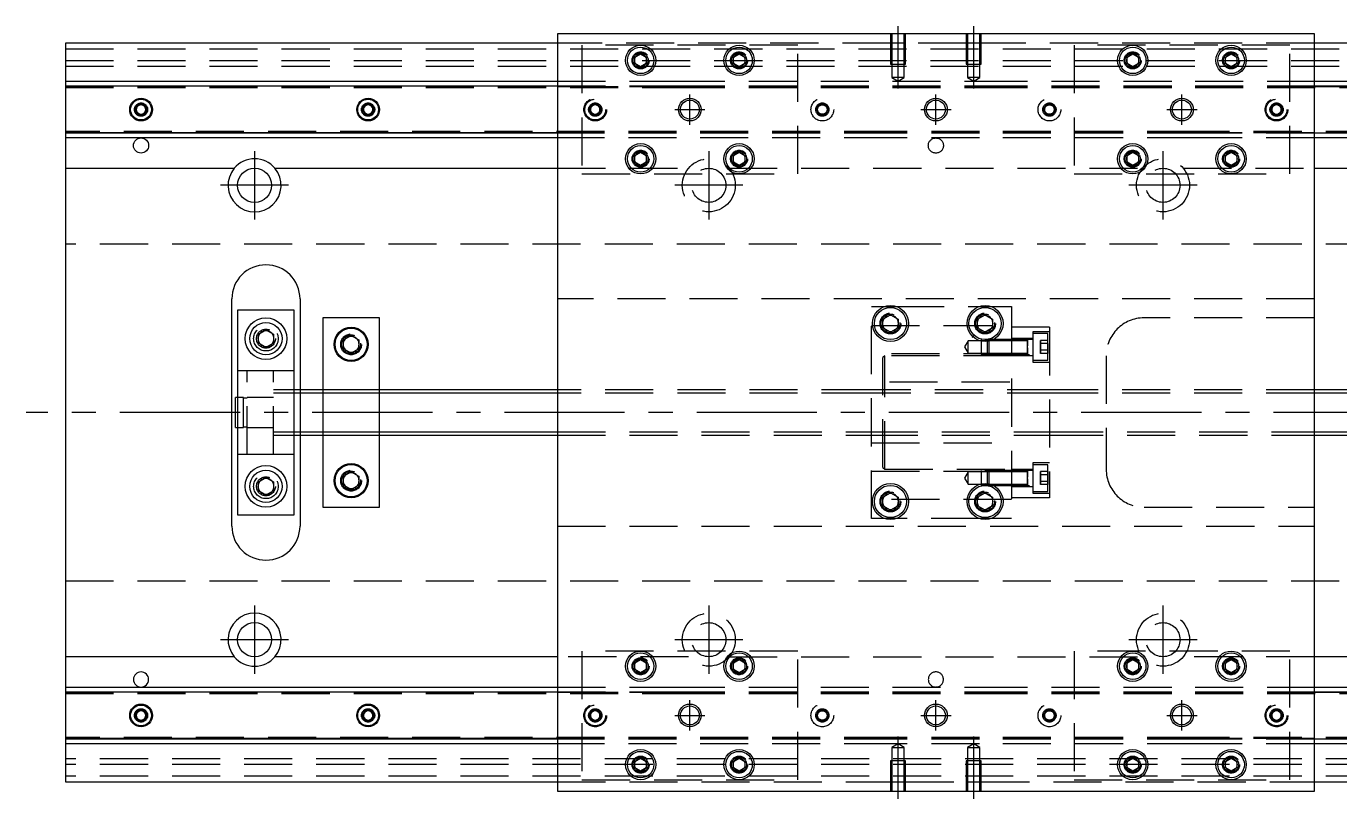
# Model space of a CAD drawing. Extents: x -10 to 660, y -257 to 102.
# Drawn here: x -10.3 to 336.7, y -102 to 102 of the extents above; entities that cross this region are included whole.
import ezdxf

# ---------------------------------------------------------------- set-up
doc = ezdxf.new("R2010")
doc.units = 0
doc.linetypes.add('CENTER', pattern=[50.8, 31.75, -6.35, 6.35, -6.35])
doc.linetypes.add('DASHED', pattern=[19.05, 12.7, -6.35])
doc.layers.get('0').update_dxf_attribs({"linetype": 'CONTINUOUS'})
doc.layers.add('CENTER', color=1, linetype='CENTER')

msp = doc.modelspace()

# ---------------------------------------------------------------- linework, layer by layer
at = {"color": 7, "linetype": 'CONTINUOUS'}
for p, q in [((130, 97.5), (0, 97.5)), ((0, 97.5), (0, 87.5)), ((330, 100), (130, 100)), ((130, 100), (130, -100)), ((330, -100), (330, 100)), ((460, 97.5), (330, 97.5)), ((150.5, 93.866026), (152, 94.73205)), ((150.5, 92.133974), (150.5, 93.866026)), ((152, 94.73205), (153.5, 93.866026)), ((153.5, 93.866026), (153.5, 92.133974)), ((176.5, 93.866026), (178, 94.73205)), ((176.5, 92.133974), (176.5, 93.866026)), ((178, 94.73205), (179.5, 93.866026)), ((179.5, 93.866026), (179.5, 92.133974)), ((280.5, 93.866026), (282, 94.73205)), ((280.5, 92.133974), (280.5, 93.866026)), ((282, 94.73205), (283.5, 93.866026)), ((283.5, 93.866026), (283.5, 92.133974)), ((306.5, 93.866026), (308, 94.73205)), ((306.5, 92.133974), (306.5, 93.866026)), ((308, 94.73205), (309.5, 93.866026)), ((309.5, 93.866026), (309.5, 92.133974)), ((152, 91.26795), (150.5, 92.133974)), ((153.5, 92.133974), (152, 91.26795)), ((178, 91.26795), (176.5, 92.133974)), ((179.5, 92.133974), (178, 91.26795)), ((282, 91.26795), (280.5, 92.133974)), ((283.5, 92.133974), (282, 91.26795)), ((308, 91.26795), (306.5, 92.133974)), ((309.5, 92.133974), (308, 91.26795)), ((0, 87.5), (130, 87.5)), ((0, 87.5), (0, 86.247728)), ((330, 87.5), (460, 87.5)), ((0, 86.247728), (130, 86.247728)), ((0, 86.247728), (0, 73.752272)), ((330, 86.247728), (460, 86.247728)), ((18.75, 80.721688), (20, 81.443376)), ((18.75, 79.278312), (18.75, 80.721688)), ((20, 81.443376), (21.25, 80.721688)), ((21.25, 80.721688), (21.25, 79.278312)), ((78.75, 80.721688), (80, 81.443376)), ((78.75, 79.278312), (78.75, 80.721688)), ((80, 81.443376), (81.25, 80.721688)), ((81.25, 80.721688), (81.25, 79.278312)), ((20, 78.556624), (18.75, 79.278312)), ((21.25, 79.278312), (20, 78.556624)), ((80, 78.556624), (78.75, 79.278312)), ((81.25, 79.278312), (80, 78.556624)), ((0, 73.752272), (0, 72.5)), ((130, 73.752272), (0, 73.752272)), ((460, 73.752272), (330, 73.752272)), ((130, 72.5), (0, 72.5)), ((0, 72.5), (0, 64.5)), ((460, 72.5), (330, 72.5)), ((150.5, 67.866026), (152, 68.73205)), ((150.5, 66.133974), (150.5, 67.866026)), ((152, 65.26795), (150.5, 66.133974)), ((152, 68.73205), (153.5, 67.866026)), ((153.5, 66.133974), (152, 65.26795)), ((153.5, 67.866026), (153.5, 66.133974)), ((176.5, 67.866026), (178, 68.73205)), ((176.5, 66.133974), (176.5, 67.866026)), ((178, 65.26795), (176.5, 66.133974)), ((178, 68.73205), (179.5, 67.866026)), ((179.5, 66.133974), (178, 65.26795)), ((179.5, 67.866026), (179.5, 66.133974)), ((280.5, 67.866026), (282, 68.73205)), ((280.5, 66.133974), (280.5, 67.866026)), ((282, 65.26795), (280.5, 66.133974)), ((282, 68.73205), (283.5, 67.866026)), ((283.5, 66.133974), (282, 65.26795)), ((283.5, 67.866026), (283.5, 66.133974)), ((306.5, 67.866026), (308, 68.73205)), ((306.5, 66.133974), (306.5, 67.866026)), ((308, 65.26795), (306.5, 66.133974)), ((308, 68.73205), (309.5, 67.866026)), ((309.5, 66.133974), (308, 65.26795)), ((309.5, 67.866026), (309.5, 66.133974)), ((0, 64.5), (44.638098, 64.5)), ((0, 64.5), (0, -64.5)), ((55.361902, 64.5), (130, 64.5)), ((330, 64.5), (404.638098, 64.5)), ((44, -30), (44, 30)), ((62, 30), (62, 6)), ((60.5, 27), (45.5, 27)), ((45.5, 27), (45.5, -27)), ((60.5, -27), (60.5, 27)), ((68, 25), (68, 6)), ((83, 25), (68, 25)), ((83, 6), (83, 25)), ((216, 24.6547), (218, 25.809402)), ((216, 22.3453), (216, 24.6547)), ((218, 25.809402), (220, 24.6547)), ((220, 24.6547), (220, 22.3453)), ((241, 24.6547), (243, 25.809402)), ((241, 22.3453), (241, 24.6547)), ((243, 25.809402), (245, 24.6547)), ((245, 24.6547), (245, 22.3453)), ((51, 20.6547), (53, 21.809402)), ((53, 21.809402), (55, 20.6547)), ((218, 21.190598), (216, 22.3453)), ((220, 22.3453), (218, 21.190598)), ((243, 21.190598), (241, 22.3453)), ((245, 22.3453), (243, 21.190598)), ((51, 18.3453), (51, 20.6547)), ((53, 17.190598), (51, 18.3453)), ((55, 18.3453), (53, 17.190598)), ((55, 20.6547), (55, 18.3453)), ((73.5, 19.1547), (75.5, 20.309402)), ((73.5, 16.8453), (73.5, 19.1547)), ((75.5, 20.309402), (77.5, 19.1547)), ((77.5, 19.1547), (77.5, 16.8453)), ((75.5, 15.690598), (73.5, 16.8453)), ((77.5, 16.8453), (75.5, 15.690598)), ((45, -4), (45, 4)), ((45.5, 4), (45, 4)), ((130, 6), (60.5, 6)), ((405, 6), (330, 6)), ((45, -4), (45.5, -4)), ((60.5, -6), (130, -6)), ((62, -6), (62, -30)), ((68, -6), (68, -25)), ((83, -25), (83, -6)), ((330, -6), (405, -6)), ((51, -18.3453), (53, -17.190598)), ((53, -17.190598), (55, -18.3453)), ((73.5, -16.8453), (75.5, -15.690598)), ((73.5, -19.1547), (73.5, -16.8453)), ((75.5, -15.690598), (77.5, -16.8453)), ((77.5, -16.8453), (77.5, -19.1547)), ((51, -20.6547), (51, -18.3453)), ((53, -21.809402), (51, -20.6547)), ((55, -20.6547), (53, -21.809402)), ((55, -18.3453), (55, -20.6547)), ((75.5, -20.309402), (73.5, -19.1547)), ((77.5, -19.1547), (75.5, -20.309402)), ((216, -22.3453), (218, -21.190598)), ((216, -24.6547), (216, -22.3453)), ((218, -21.190598), (220, -22.3453)), ((220, -22.3453), (220, -24.6547)), ((241, -22.3453), (243, -21.190598)), ((241, -24.6547), (241, -22.3453)), ((243, -21.190598), (245, -22.3453)), ((245, -22.3453), (245, -24.6547)), ((45.5, -27), (60.5, -27)), ((68, -25), (83, -25)), ((218, -25.809402), (216, -24.6547)), ((220, -24.6547), (218, -25.809402)), ((243, -25.809402), (241, -24.6547)), ((245, -24.6547), (243, -25.809402)), ((0, -64.5), (0, -72.5)), ((44.638098, -64.5), (0, -64.5)), ((130, -64.5), (55.361902, -64.5)), ((150.5, -66.133974), (152, -65.26795)), ((152, -65.26795), (153.5, -66.133974)), ((176.5, -66.133974), (178, -65.26795)), ((178, -65.26795), (179.5, -66.133974)), ((280.5, -66.133974), (282, -65.26795)), ((282, -65.26795), (283.5, -66.133974)), ((306.5, -66.133974), (308, -65.26795)), ((308, -65.26795), (309.5, -66.133974)), ((404.638098, -64.5), (330, -64.5)), ((150.5, -67.866026), (150.5, -66.133974)), ((152, -68.73205), (150.5, -67.866026)), ((153.5, -67.866026), (152, -68.73205)), ((153.5, -66.133974), (153.5, -67.866026)), ((176.5, -67.866026), (176.5, -66.133974)), ((178, -68.73205), (176.5, -67.866026)), ((179.5, -67.866026), (178, -68.73205)), ((179.5, -66.133974), (179.5, -67.866026)), ((280.5, -67.866026), (280.5, -66.133974)), ((282, -68.73205), (280.5, -67.866026)), ((283.5, -67.866026), (282, -68.73205)), ((283.5, -66.133974), (283.5, -67.866026)), ((306.5, -67.866026), (306.5, -66.133974)), ((308, -68.73205), (306.5, -67.866026)), ((309.5, -67.866026), (308, -68.73205)), ((309.5, -66.133974), (309.5, -67.866026)), ((0, -72.5), (130, -72.5)), ((0, -72.5), (0, -73.752272)), ((330, -72.5), (460, -72.5)), ((0, -73.752272), (130, -73.752272)), ((0, -73.752272), (0, -86.247728)), ((330, -73.752272), (460, -73.752272)), ((18.75, -79.278312), (20, -78.556624)), ((18.75, -80.721688), (18.75, -79.278312)), ((20, -78.556624), (21.25, -79.278312)), ((21.25, -79.278312), (21.25, -80.721688)), ((78.75, -79.278312), (80, -78.556624)), ((78.75, -80.721688), (78.75, -79.278312)), ((80, -78.556624), (81.25, -79.278312)), ((81.25, -79.278312), (81.25, -80.721688)), ((20, -81.443376), (18.75, -80.721688)), ((21.25, -80.721688), (20, -81.443376)), ((80, -81.443376), (78.75, -80.721688)), ((81.25, -80.721688), (80, -81.443376)), ((130, -86.247728), (0, -86.247728)), ((0, -86.247728), (0, -87.5)), ((460, -86.247728), (330, -86.247728)), ((130, -87.5), (0, -87.5)), ((0, -87.5), (0, -97.5)), ((460, -87.5), (330, -87.5)), ((150.5, -92.133974), (152, -91.26795)), ((150.5, -93.866026), (150.5, -92.133974)), ((152, -91.26795), (153.5, -92.133974)), ((153.5, -92.133974), (153.5, -93.866026)), ((176.5, -92.133974), (178, -91.26795)), ((176.5, -93.866026), (176.5, -92.133974)), ((178, -91.26795), (179.5, -92.133974)), ((179.5, -92.133974), (179.5, -93.866026)), ((280.5, -92.133974), (282, -91.26795)), ((280.5, -93.866026), (280.5, -92.133974)), ((282, -91.26795), (283.5, -92.133974)), ((283.5, -92.133974), (283.5, -93.866026)), ((306.5, -92.133974), (308, -91.26795)), ((306.5, -93.866026), (306.5, -92.133974)), ((308, -91.26795), (309.5, -92.133974)), ((309.5, -92.133974), (309.5, -93.866026)), ((152, -94.73205), (150.5, -93.866026)), ((153.5, -93.866026), (152, -94.73205)), ((178, -94.73205), (176.5, -93.866026)), ((179.5, -93.866026), (178, -94.73205)), ((282, -94.73205), (280.5, -93.866026)), ((283.5, -93.866026), (282, -94.73205)), ((308, -94.73205), (306.5, -93.866026)), ((309.5, -93.866026), (308, -94.73205)), ((0, -97.5), (130, -97.5)), ((130, -100), (330, -100)), ((330, -97.5), (460, -97.5))]:
    msp.add_line(p, q, dxfattribs=at)
at = {"color": 3, "linetype": 'DASHED'}
for p, q in [((218.000006, 97.5), (130, 97.5)), ((218.000006, 100), (218.000006, 92)), ((221.999994, 97.5), (218.000006, 97.5)), ((218.35, 100), (218.35, 92)), ((221.65, 92), (221.65, 100)), ((221.999994, 92), (221.999994, 100)), ((238.000006, 97.5), (221.999994, 97.5)), ((238.000006, 100), (238.000006, 92)), ((241.999994, 97.5), (238.000006, 97.5)), ((238.35, 100), (238.35, 92)), ((241.65, 92), (241.65, 100)), ((241.999994, 92), (241.999994, 100)), ((330, 97.5), (241.999994, 97.5)), ((0, 96), (460, 96)), ((193.5, 97), (136.5, 97)), ((136.5, 97), (136.5, 63)), ((193.5, 63), (193.5, 97)), ((323.5, 97), (266.5, 97)), ((266.5, 97), (266.5, 63)), ((323.5, 63), (323.5, 97)), ((0, 93), (460, 93)), ((0, 91.5), (460, 91.5)), ((150, 93), (150.030168, 93.346066)), ((179.973226, 93.326156), (180, 93)), ((218.000006, 92), (221.999994, 92)), ((218.35, 92), (218.35, 88.5)), ((221.65, 88.5), (221.65, 92)), ((238.000006, 92), (241.999994, 92)), ((238.35, 92), (238.35, 88.5)), ((241.65, 88.5), (241.65, 92)), ((283.973226, 93.326156), (284, 93)), ((306, 93), (306.030168, 93.346066)), ((130, 87.5), (161.5, 87.5)), ((161.5, 87.5), (218.5, 87.5)), ((221.65, 88.5), (218.35, 88.5)), ((218.35, 88.5), (220, 87.547372)), ((218.5, 87.5), (241.5, 87.5)), ((220, 87.547372), (221.65, 88.5)), ((241.65, 88.5), (238.35, 88.5)), ((238.35, 88.5), (240, 87.547372)), ((240, 87.547372), (241.65, 88.5)), ((241.5, 87.5), (298.5, 87.5)), ((298.5, 87.5), (330, 87.5)), ((0, 86.1147), (130, 86.1147)), ((0, 86.1), (161.5, 86.1)), ((0, 85.8), (161.5, 85.8)), ((130, 86.247728), (161.5, 86.247728)), ((130, 86.1147), (161.5, 86.1147)), ((161.5, 86.247728), (218.5, 86.247728)), ((161.5, 86.1147), (218.5, 86.1147)), ((161.5, 86.1), (218.5, 86.1)), ((161.5, 85.8), (218.5, 85.8)), ((218.5, 86.247728), (241.5, 86.247728)), ((218.5, 86.1147), (241.5, 86.1147)), ((218.5, 86.1), (241.5, 86.1)), ((218.5, 85.8), (241.5, 85.8)), ((241.5, 86.247728), (298.5, 86.247728)), ((241.5, 86.1147), (298.5, 86.1147)), ((241.5, 86.1), (298.5, 86.1)), ((241.5, 86.1), (298.5, 86.1)), ((241.5, 85.8), (298.5, 85.8)), ((241.5, 85.8), (298.5, 85.8)), ((298.5, 86.247728), (330, 86.247728)), ((298.5, 86.1147), (330, 86.1147)), ((298.5, 86.1), (460, 86.1)), ((298.5, 85.8), (460, 85.8)), ((330, 86.1147), (460, 86.1147)), ((18.5, 80), (18.516134, 80.21941)), ((81.477374, 80.25955), (81.5, 80)), ((138.75, 80.721688), (140, 81.443376)), ((138.75, 79.278312), (138.75, 80.721688)), ((140, 81.443376), (141.25, 80.721688)), ((141.25, 80.721688), (141.25, 79.278312)), ((141.477374, 80.25955), (141.5, 80)), ((318.75, 80.721688), (320, 81.443376)), ((318.75, 79.278312), (318.75, 80.721688)), ((320, 81.443376), (321.25, 80.721688)), ((321.25, 80.721688), (321.25, 79.278312)), ((321.477374, 80.25955), (321.5, 80)), ((140, 78.556624), (138.75, 79.278312)), ((141.25, 79.278312), (140, 78.556624)), ((320, 78.556624), (318.75, 79.278312)), ((321.25, 79.278312), (320, 78.556624)), ((161.5, 74.2), (0, 74.2)), ((161.5, 73.9), (0, 73.9)), ((130, 73.8853), (0, 73.8853)), ((161.5, 73.8853), (130, 73.8853)), ((161.5, 73.752272), (130, 73.752272)), ((218.5, 74.2), (161.5, 74.2)), ((218.5, 73.9), (161.5, 73.9)), ((218.5, 73.8853), (161.5, 73.8853)), ((218.5, 73.752272), (161.5, 73.752272)), ((241.5, 74.2), (218.5, 74.2)), ((241.5, 73.9), (218.5, 73.9)), ((241.5, 73.8853), (218.5, 73.8853)), ((241.5, 73.752272), (218.5, 73.752272)), ((298.5, 74.2), (241.5, 74.2)), ((298.5, 74.2), (241.5, 74.2)), ((298.5, 73.9), (241.5, 73.9)), ((298.5, 73.9), (241.5, 73.9)), ((298.5, 73.8853), (241.5, 73.8853)), ((298.5, 73.752272), (241.5, 73.752272)), ((460, 74.2), (298.5, 74.2)), ((460, 73.9), (298.5, 73.9)), ((330, 73.8853), (298.5, 73.8853)), ((330, 73.752272), (298.5, 73.752272)), ((460, 73.8853), (330, 73.8853)), ((161.5, 72.5), (130, 72.5)), ((218.5, 72.5), (161.5, 72.5)), ((241.5, 72.5), (218.5, 72.5)), ((298.5, 72.5), (241.5, 72.5)), ((330, 72.5), (298.5, 72.5)), ((150, 67), (150.030168, 67.346066)), ((179.973226, 67.326156), (180, 67)), ((280, 67), (280.023172, 67.30356)), ((306, 67), (306.030168, 67.346066)), ((130, 64.5), (164.638098, 64.5)), ((136.5, 63), (193.5, 63)), ((175.361903, 64.5), (284.638097, 64.5)), ((266.5, 63), (323.5, 63)), ((295.361902, 64.5), (330, 64.5)), ((460, 44.5), (0, 44.5)), ((330, 30), (130, 30)), ((213, 28), (216.47931, 28)), ((213, -28), (213, 28)), ((216.47931, 28), (219.52069, 28)), ((219.52069, 28), (241.47931, 28)), ((241.47931, 28), (244.52069, 28)), ((244.52069, 28), (250, 28)), ((250, 28), (250, -28)), ((330, 25), (285, 25)), ((213, 23), (250, 23)), ((220.483582, 23.786038), (220.5, 23.5)), ((245.483582, 23.786038), (245.5, 23.5)), ((260, 22.5), (250, 22.5)), ((255.6, 21.320508), (255.6, 13.320508)), ((260, 21.320508), (255.6, 21.320508)), ((260, 22.5), (260, -22.5)), ((50.5, 19.5), (50.512884, 19.753488)), ((77.983582, 18.286038), (78, 18)), ((238.5, 18.970508), (237.547372, 17.320508)), ((238.5, 15.670508), (238.5, 18.970508)), ((242, 18.970508), (238.5, 18.970508)), ((240.033, 20.25352), (239.6, 19.82052)), ((242, 19.320508), (242, 15.320512)), ((255.6, 19.320508), (242, 19.320508)), ((243.59998, 18.970508), (242, 18.970508)), ((243.95, 19.320508), (243.6, 18.970508)), ((243.6, 15.670508), (243.6, 18.970508)), ((250, 18.970508), (243.6, 18.970508)), ((243.95, 19.320508), (243.95, 15.320508)), ((255.6, 19.570508), (250, 19.570508)), ((254.2, 18.970508), (250.00002, 18.970508)), ((254.2, 19.317772), (254.2, 19.320512)), ((254.2, 19.317772), (254.2, 19.320512)), ((254.2, 17.558724), (254.2, 19.320512)), ((254.2, 17.546922), (254.2, 19.320512)), ((254.2, 19.320508), (254.2, 18.735832)), ((254.2, 19.316952), (254.2, 19.320508)), ((254.2, 19.320508), (254.2, 18.735832)), ((254.2, 17.558724), (254.2, 19.317772)), ((254.2, 17.546922), (254.2, 19.317772)), ((254.2, 18.735834), (254.2, 19.316952)), ((254.2, 18.602798), (254.2, 18.970508)), ((254.2, 18.602798), (254.2, 18.970508)), ((254.2, 15.905184), (254.2, 18.735834)), ((254.2, 18.735832), (254.2, 17.565218)), ((254.2, 16.038218), (254.2, 18.602798)), ((254.2, 17.453552), (254.2, 18.602798)), ((254.2, 15.905446), (254.2, 17.460554)), ((254.2, 15.320502), (254.2, 17.460554)), ((259.6, 20.820508), (255.6, 20.820508)), ((257.6, 18.186534), (257.6, 19.052558)), ((257.6, 19.052558), (257.6, 18.186534)), ((259.6, 19.052558), (257.6, 19.052558)), ((259.6, 18.186534), (257.6, 18.186534)), ((257.6, 16.454482), (257.6, 18.186534)), ((257.6, 18.186534), (257.6, 16.454482)), ((259.6, 17.320508), (259.6, 20.820508)), ((259.6, 13.820508), (259.6, 20.820508)), ((259.6, 16.454482), (259.6, 18.186534)), ((259.6, 18.186534), (259.6, 16.454482)), ((250, 15.5), (213, 15.5)), ((216.5, 15), (216, 14.5)), ((216, -14.5), (216, 14.5)), ((216.5, -15), (216.5, 15)), ((250, 15), (216.5, 15)), ((237.547372, 17.320508), (238.5, 15.670508)), ((238.5, 15.670508), (242, 15.670508)), ((242, 15.670508), (243.59998, 15.670508)), ((242, 15.320512), (255.6, 15.320512)), ((243.6, 15.670508), (244.430456, 15.670508)), ((243.6, 15.670508), (243.95, 15.320508)), ((244.430456, 15.670508), (250, 15.670508)), ((250, 15.070508), (255.6, 15.070508)), ((250.00002, 15.670508), (254.2, 15.670508)), ((254.2, 15.320502), (254.2, 17.180462)), ((254.2, 17.101092), (254.2, 15.90545)), ((254.2, 15.670508), (254.2, 16.038218)), ((254.2, 15.670508), (254.2, 16.038218)), ((254.2, 15.90545), (254.2, 15.320508)), ((254.2, 15.323244), (254.2, 15.905446)), ((254.2, 15.320508), (254.2, 15.905184)), ((259.6, 16.454482), (257.6, 16.454482)), ((257.6, 15.588458), (257.6, 16.454482)), ((257.6, 16.454482), (257.6, 15.588458)), ((259.6, 15.588458), (257.6, 15.588458)), ((259.6, 13.820508), (259.6, 17.320508)), ((259.6, 15.588458), (259.6, 16.454482)), ((259.6, 16.454482), (259.6, 15.588458)), ((275, 15), (275, -15)), ((48, 11), (45.5, 11)), ((48, -11), (48, 11)), ((55, 11), (48, 11)), ((55, -11), (55, 11)), ((60.5, 11), (55, 11)), ((255.6, 13.820508), (259.6, 13.820508)), ((255.6, 13.320508), (260, 13.320508)), ((249.5, 8), (213, 8)), ((47.1, 4), (45.5, 4)), ((47.1, -4), (47.1, 4)), ((48, 3.8), (47.1, 3.8)), ((55, 4), (48, 4)), ((60.5, 6), (55, 6)), ((60.5, 5.125), (55, 5.125)), ((62, 6), (62, 5.125)), ((62, 5.125), (62, -5.125)), ((68, 6), (68, 5.125)), ((68, 5.125), (68, -5.125)), ((83, 5.125), (83, 6)), ((83, -5.125), (83, 5.125)), ((212.5, 6), (130, 6)), ((212.5, 5.125), (130, 5.125)), ((261.5, 6), (212.5, 6)), ((261.5, 5.125), (212.5, 5.125)), ((330, 6), (261.5, 6)), ((330, 5.125), (261.5, 5.125)), ((45.5, -4), (47.1, -4)), ((47.1, -3.8), (48, -3.8)), ((48, -4), (55, -4)), ((55, -5.125), (60.5, -5.125)), ((55, -6), (60.5, -6)), ((62, -5.125), (62, -6)), ((68, -5.125), (68, -6)), ((83, -6), (83, -5.125)), ((130, -5.125), (212.5, -5.125)), ((130, -6), (212.5, -6)), ((212.5, -5.125), (261.5, -5.125)), ((212.5, -6), (261.5, -6)), ((261.5, -5.125), (330, -5.125)), ((261.5, -6), (330, -6)), ((213, -8), (249.5, -8)), ((45.5, -11), (48, -11)), ((48, -11), (55, -11)), ((55, -11), (60.5, -11)), ((255.6, -13.320508), (255.6, -21.320508)), ((260, -13.320508), (255.6, -13.320508)), ((255.6, -13.820508), (255.6, -20.820508)), ((255.6, -13.820508), (255.6, -17.320508)), ((259.6, -13.820508), (255.6, -13.820508)), ((259.6, -17.320508), (259.6, -13.820508)), ((259.6, -20.820508), (259.6, -13.820508)), ((213, -15.5), (250, -15.5)), ((216, -14.5), (216.5, -15)), ((216.5, -15), (250, -15)), ((238.5, -15.670508), (237.547372, -17.320508)), ((237.547372, -17.320508), (238.5, -18.970508)), ((238.5, -18.970508), (238.5, -15.670508)), ((242, -15.670508), (238.5, -15.670508)), ((242, -15.320508), (242, -19.320504)), ((255.6, -15.320508), (242, -15.320508)), ((243.59998, -15.670508), (242, -15.670508)), ((243.95, -15.320508), (243.6, -15.670508)), ((243.6, -18.970508), (243.6, -15.670508)), ((250, -15.670508), (243.6, -15.670508)), ((243.95, -15.320508), (243.95, -19.320508)), ((255.6, -15.070508), (250, -15.070508)), ((254.2, -15.670508), (250.00002, -15.670508)), ((254.2, -15.323244), (254.2, -15.320504)), ((254.2, -15.323244), (254.2, -15.320504)), ((254.2, -17.082292), (254.2, -15.320504)), ((254.2, -17.094094), (254.2, -15.320504)), ((254.2, -15.320508), (254.2, -15.905184)), ((254.2, -15.324064), (254.2, -15.320508)), ((254.2, -15.320508), (254.2, -15.905184)), ((254.2, -17.082292), (254.2, -15.323244)), ((254.2, -17.094094), (254.2, -15.323244)), ((254.2, -15.905182), (254.2, -15.324064)), ((254.2, -16.038218), (254.2, -15.670508)), ((254.2, -16.038218), (254.2, -15.670508)), ((254.2, -18.735832), (254.2, -15.905182)), ((254.2, -15.905184), (254.2, -17.075798)), ((254.2, -18.602798), (254.2, -16.038218)), ((254.2, -17.187464), (254.2, -16.038218)), ((254.2, -18.73557), (254.2, -17.180462)), ((254.2, -19.320514), (254.2, -17.180462)), ((255.6, -15.320508), (255.6, -17.320508)), ((255.6, -15.320508), (255.6, -19.320508)), ((257.6, -16.454482), (257.6, -15.588458)), ((257.6, -15.588458), (257.6, -16.454482)), ((259.6, -15.588458), (257.6, -15.588458)), ((259.6, -16.454482), (257.6, -16.454482)), ((257.6, -18.186534), (257.6, -16.454482)), ((257.6, -16.454482), (257.6, -18.186534)), ((259.6, -16.454482), (259.6, -15.588458)), ((259.6, -15.588458), (259.6, -16.454482)), ((259.6, -18.186534), (259.6, -16.454482)), ((259.6, -16.454482), (259.6, -18.186534)), ((259.6, -20.820508), (259.6, -17.320508)), ((50.5, -19.5), (50.512884, -19.246512)), ((77.983582, -17.713962), (78, -18)), ((238.5, -18.970508), (242, -18.970508)), ((242, -18.970508), (243.59998, -18.970508)), ((242, -19.320504), (255.6, -19.320504)), ((243.6, -18.970508), (244.430456, -18.970508)), ((243.6, -18.970508), (243.95, -19.320508)), ((244.430456, -18.970508), (250, -18.970508)), ((250, -19.570508), (255.6, -19.570508)), ((250.00002, -18.970508), (254.2, -18.970508)), ((254.2, -19.320514), (254.2, -17.460554)), ((254.2, -17.539924), (254.2, -18.735566)), ((254.2, -18.970508), (254.2, -18.602798)), ((254.2, -18.970508), (254.2, -18.602798)), ((254.2, -18.735566), (254.2, -19.320508)), ((254.2, -19.317772), (254.2, -18.73557)), ((254.2, -19.320508), (254.2, -18.735832)), ((255.6, -20.820508), (259.6, -20.820508)), ((259.6, -18.186534), (257.6, -18.186534)), ((257.6, -19.052558), (257.6, -18.186534)), ((257.6, -18.186534), (257.6, -19.052558)), ((259.6, -19.052558), (257.6, -19.052558)), ((259.6, -19.052558), (259.6, -18.186534)), ((259.6, -18.186534), (259.6, -19.052558)), ((250, -23), (213, -23)), ((220.483582, -23.213962), (220.5, -23.5)), ((245.483582, -23.213962), (245.5, -23.5)), ((260, -22.5), (250, -22.5)), ((255.6, -21.320508), (260, -21.320508)), ((285, -25), (330, -25)), ((130, -30), (330, -30)), ((216.47931, -28), (213, -28)), ((219.52069, -28), (216.47931, -28)), ((241.47931, -28), (219.52069, -28)), ((244.52069, -28), (241.47931, -28)), ((250, -28), (244.52069, -28)), ((0, -44.5), (460, -44.5)), ((164.638098, -64.5), (130, -64.5)), ((193.5, -63), (136.5, -63)), ((136.5, -63), (136.5, -97)), ((175.361903, -64.5), (284.638097, -64.5)), ((193.5, -97), (193.5, -63)), ((323.5, -63), (266.5, -63)), ((266.5, -63), (266.5, -97)), ((330, -64.5), (295.361902, -64.5)), ((323.5, -97), (323.5, -63)), ((150, -67), (150.030168, -66.653934)), ((176, -67), (176.023172, -66.69644)), ((280, -67), (280.023172, -66.69644)), ((306, -67), (306.030168, -66.653934)), ((130, -72.5), (161.5, -72.5)), ((161.5, -72.5), (218.5, -72.5)), ((218.5, -72.5), (241.5, -72.5)), ((241.5, -72.5), (298.5, -72.5)), ((298.5, -72.5), (330, -72.5)), ((0, -73.8853), (130, -73.8853)), ((0, -73.9), (161.5, -73.9)), ((0, -74.2), (161.5, -74.2)), ((130, -73.752272), (161.5, -73.752272)), ((130, -73.8853), (161.5, -73.8853)), ((161.5, -73.752272), (218.5, -73.752272)), ((161.5, -73.8853), (218.5, -73.8853)), ((161.5, -73.9), (218.5, -73.9)), ((161.5, -74.2), (218.5, -74.2)), ((218.5, -73.752272), (241.5, -73.752272)), ((218.5, -73.8853), (241.5, -73.8853)), ((218.5, -73.9), (241.5, -73.9)), ((218.5, -74.2), (241.5, -74.2)), ((241.5, -73.752272), (298.5, -73.752272)), ((241.5, -73.8853), (298.5, -73.8853)), ((241.5, -73.9), (298.5, -73.9)), ((241.5, -73.9), (298.5, -73.9)), ((241.5, -74.2), (298.5, -74.2)), ((241.5, -74.2), (298.5, -74.2)), ((298.5, -73.752272), (330, -73.752272)), ((298.5, -73.8853), (330, -73.8853)), ((298.5, -73.9), (460, -73.9)), ((298.5, -74.2), (460, -74.2)), ((330, -73.8853), (460, -73.8853)), ((18.5, -80), (18.516134, -79.78059)), ((81.477374, -79.74045), (81.5, -80)), ((138.75, -79.278312), (140, -78.556624)), ((138.75, -80.721688), (138.75, -79.278312)), ((140, -78.556624), (141.25, -79.278312)), ((141.25, -79.278312), (141.25, -80.721688)), ((141.477374, -79.74045), (141.5, -80)), ((318.75, -79.278312), (320, -78.556624)), ((318.75, -80.721688), (318.75, -79.278312)), ((320, -78.556624), (321.25, -79.278312)), ((321.25, -79.278312), (321.25, -80.721688)), ((321.477374, -79.74045), (321.5, -80)), ((140, -81.443376), (138.75, -80.721688)), ((141.25, -80.721688), (140, -81.443376)), ((320, -81.443376), (318.75, -80.721688)), ((321.25, -80.721688), (320, -81.443376)), ((161.5, -85.8), (0, -85.8)), ((161.5, -86.1), (0, -86.1)), ((130, -86.1147), (0, -86.1147)), ((161.5, -86.1147), (130, -86.1147)), ((161.5, -86.247728), (130, -86.247728)), ((218.5, -85.8), (161.5, -85.8)), ((218.5, -86.1), (161.5, -86.1)), ((218.5, -86.1147), (161.5, -86.1147)), ((218.5, -86.247728), (161.5, -86.247728)), ((241.5, -85.8), (218.5, -85.8)), ((241.5, -86.1), (218.5, -86.1)), ((241.5, -86.1147), (218.5, -86.1147)), ((241.5, -86.247728), (218.5, -86.247728)), ((298.5, -85.8), (241.5, -85.8)), ((298.5, -85.8), (241.5, -85.8)), ((298.5, -86.1), (241.5, -86.1)), ((298.5, -86.1), (241.5, -86.1)), ((298.5, -86.1147), (241.5, -86.1147)), ((298.5, -86.247728), (241.5, -86.247728)), ((460, -85.8), (298.5, -85.8)), ((460, -86.1), (298.5, -86.1)), ((330, -86.1147), (298.5, -86.1147)), ((330, -86.247728), (298.5, -86.247728)), ((460, -86.1147), (330, -86.1147)), ((161.5, -87.5), (130, -87.5)), ((218.5, -87.5), (161.5, -87.5)), ((220, -87.547372), (218.35, -88.5)), ((218.35, -88.5), (220, -88.5)), ((218.35, -88.5), (218.35, -92)), ((241.5, -87.5), (218.5, -87.5)), ((221.65, -88.5), (220, -87.547372)), ((220, -88.5), (221.65, -88.5)), ((221.65, -92), (221.65, -88.5)), ((240, -87.547372), (238.35, -88.5)), ((238.35, -88.5), (240, -88.5)), ((238.35, -88.5), (238.35, -92)), ((241.65, -88.5), (240, -87.547372)), ((240, -88.5), (241.65, -88.5)), ((298.5, -87.5), (241.5, -87.5)), ((241.65, -92), (241.65, -88.5)), ((330, -87.5), (298.5, -87.5)), ((460, -91.5), (0, -91.5)), ((460, -93), (0, -93)), ((153.973226, -92.673844), (154, -93)), ((176, -93), (176.023172, -92.69644)), ((221.999994, -92), (218.000006, -92)), ((218.000006, -92), (218.000006, -100)), ((218.35, -92), (218.35, -100)), ((221.65, -100), (221.65, -92)), ((221.999994, -100), (221.999994, -92)), ((241.999994, -92), (238.000006, -92)), ((238.000006, -92), (238.000006, -100)), ((238.35, -92), (238.35, -100)), ((241.65, -100), (241.65, -92)), ((241.999994, -100), (241.999994, -92)), ((280, -93), (280.023172, -92.69644)), ((306, -93), (306.030168, -92.653934)), ((460, -96), (0, -96)), ((136.5, -97), (193.5, -97)), ((266.5, -97), (323.5, -97)), ((130, -97.5), (218.000006, -97.5)), ((218.000006, -97.5), (221.999994, -97.5)), ((221.999994, -97.5), (238.000006, -97.5)), ((238.000006, -97.5), (241.999994, -97.5)), ((241.999994, -97.5), (330, -97.5))]:
    msp.add_line(p, q, dxfattribs=at)
at = {"color": 3, "linetype": 'CONTINUOUS'}
for p, q in [((130, 5.125), (60.5, 5.125)), ((405, 5.125), (330, 5.125)), ((60.5, -5.125), (130, -5.125)), ((330, -5.125), (405, -5.125))]:
    msp.add_line(p, q, dxfattribs=at)
at = {"color": 7, "linetype": 'CONTINUOUS'}
for centre, radius in [((152, 93), 4), ((152, 93), 3.5), ((178, 93), 4), ((178, 93), 3.5), ((282, 93), 4), ((282, 93), 3.5), ((308, 93), 4), ((308, 93), 3.5), ((20, 80), 3), ((20, 80), 2.75), ((80, 80), 3), ((80, 80), 2.75), ((165, 80), 2.5), ((230, 80), 3), ((230, 80), 2.5), ((295, 80), 2.5), ((20, 70.5), 2), ((152, 67), 4), ((152, 67), 3.5), ((178, 67), 4), ((178, 67), 3.5), ((282, 67), 4), ((282, 67), 3.5), ((308, 67), 4), ((308, 67), 3.5), ((50, 60), 4.5), ((218, 23.5), 4.75), ((243, 23.5), 4.75), ((53, 19.5), 5.5), ((218, 23.5), 4.25), ((243, 23.5), 4.25), ((53, 19.5), 4.25), ((75.5, 18), 4.5), ((75.5, 18), 4.25), ((75.5, -18), 4.5), ((75.5, -18), 4.25), ((53, -19.5), 5.5), ((53, -19.5), 4.25), ((218, -23.5), 4.75), ((218, -23.5), 4.25), ((243, -23.5), 4.75), ((243, -23.5), 4.25), ((50, -60), 4.5), ((152, -67), 4), ((152, -67), 3.5), ((178, -67), 4), ((178, -67), 3.5), ((282, -67), 4), ((282, -67), 3.5), ((308, -67), 4), ((308, -67), 3.5), ((20, -80), 3), ((20, -80), 2.75), ((80, -80), 3), ((80, -80), 2.75), ((165, -80), 2.5), ((230, -80), 3), ((230, -80), 2.5), ((295, -80), 2.5), ((152, -93), 4), ((152, -93), 3.5), ((178, -93), 4), ((178, -93), 3.5), ((282, -93), 4), ((282, -93), 3.5), ((308, -93), 4), ((308, -93), 3.5)]:
    msp.add_circle(centre, radius, dxfattribs=at)
at = {"color": 3, "linetype": 'DASHED'}
for centre, radius in [((152, 93), 2.25), ((152, 93), 2), ((178, 93), 2.25), ((178, 93), 2), ((282, 93), 2.25), ((282, 93), 2), ((308, 93), 2.25), ((308, 93), 2), ((20, 80), 1.75), ((20, 80), 1.5), ((80, 80), 1.75), ((80, 80), 1.5), ((140, 80), 3), ((140, 80), 2.75), ((140, 80), 1.75), ((140, 80), 1.5), ((200, 80), 3), ((200, 80), 1.75), ((200, 80), 1.5), ((200, 80), 1.25), ((260, 80), 3), ((260, 80), 1.75), ((260, 80), 1.5), ((260, 80), 1.25), ((320, 80), 3), ((320, 80), 2.75), ((320, 80), 1.75), ((320, 80), 1.5), ((230, 70.5), 2), ((152, 67), 2.25), ((152, 67), 2), ((170, 60), 7), ((178, 67), 2.25), ((178, 67), 2), ((282, 67), 2.25), ((282, 67), 2), ((290, 60), 7), ((308, 67), 2.25), ((308, 67), 2), ((170, 60), 4.5), ((290, 60), 4.5), ((218, 23.5), 2.75), ((218, 23.5), 2.5), ((243, 23.5), 2.75), ((243, 23.5), 2.5), ((53, 19.5), 3.25), ((53, 19.5), 2.5), ((75.5, 18), 2.75), ((75.5, 18), 2.5), ((53, -19.5), 3.25), ((53, -19.5), 2.5), ((75.5, -18), 2.75), ((75.5, -18), 2.5), ((218, -23.5), 2.75), ((243, -23.5), 2.75), ((218, -23.5), 2.5), ((243, -23.5), 2.5), ((170, -60), 7), ((170, -60), 4.5), ((290, -60), 7), ((290, -60), 4.5), ((152, -67), 2.25), ((152, -67), 2), ((178, -67), 2.25), ((178, -67), 2), ((282, -67), 2.25), ((282, -67), 2), ((308, -67), 2.25), ((308, -67), 2), ((20, -80), 1.75), ((20, -80), 1.5), ((80, -80), 1.75), ((80, -80), 1.5), ((140, -80), 3), ((140, -80), 2.75), ((140, -80), 1.75), ((140, -80), 1.5), ((200, -80), 3), ((200, -80), 1.75), ((200, -80), 1.5), ((200, -80), 1.25), ((260, -80), 3), ((260, -80), 1.75), ((260, -80), 1.5), ((260, -80), 1.25), ((320, -80), 3), ((320, -80), 2.75), ((320, -80), 1.75), ((320, -80), 1.5), ((152, -93), 2.25), ((152, -93), 2), ((178, -93), 2.25), ((178, -93), 2), ((282, -93), 2.25), ((282, -93), 2), ((308, -93), 2.25), ((308, -93), 2)]:
    msp.add_circle(centre, radius, dxfattribs=at)
at = {"color": 3, "linetype": 'CONTINUOUS'}
for centre in [(165, 80), (295, 80), (165, -80), (295, -80)]:
    msp.add_circle(centre, 3, dxfattribs=at)
at = {"color": 7, "linetype": 'CONTINUOUS'}
for centre, radius, start, end in [((152, 93), 1.65, 144.619977, 155.380023), ((152, 93), 1.65, 95.380023, 144.619977), ((152, 93), 1.65, 84.619977, 95.380023), ((152, 93), 1.65, 35.380023, 84.619977), ((152, 93), 1.65, 24.619977, 35.380023), ((178, 93), 1.65, 144.619977, 155.380023), ((178, 93), 1.65, 95.380023, 144.619977), ((178, 93), 1.65, 84.619977, 95.380023), ((178, 93), 1.65, 35.380023, 84.619977), ((178, 93), 1.65, 24.619977, 35.380023), ((282, 93), 1.65, 144.619977, 155.380023), ((282, 93), 1.65, 95.380023, 144.619977), ((282, 93), 1.65, 84.619977, 95.380023), ((282, 93), 1.65, 35.380023, 84.619977), ((282, 93), 1.65, 24.619977, 35.380023), ((308, 93), 1.65, 144.619977, 155.380023), ((308, 93), 1.65, 95.380023, 144.619977), ((308, 93), 1.65, 84.619977, 95.380023), ((308, 93), 1.65, 35.380023, 84.619977), ((308, 93), 1.65, 24.619977, 35.380023), ((152, 93), 1.65, 155.380023, 180), ((152, 93), 1.65, 180, 204.619977), ((152, 93), 1.65, 204.619977, 215.380023), ((152, 93), 1.65, 215.380023, 264.619977), ((152, 93), 1.65, 264.619977, 275.380023), ((152, 93), 1.65, 275.380023, 324.619977), ((152, 93), 1.65, 324.619977, 335.380023), ((152, 93), 1.65, 335.380023, 24.619977), ((178, 93), 1.65, 155.380023, 180), ((178, 93), 1.65, 180, 204.619977), ((178, 93), 1.65, 204.619977, 215.380023), ((178, 93), 1.65, 215.380023, 264.619977), ((178, 93), 1.65, 264.619977, 275.380023), ((178, 93), 1.65, 275.380023, 324.619977), ((178, 93), 1.65, 324.619977, 335.380023), ((178, 93), 1.65, 335.380023, 24.619977), ((282, 93), 1.65, 155.380023, 180), ((282, 93), 1.65, 180, 204.619977), ((282, 93), 1.65, 204.619977, 215.380023), ((282, 93), 1.65, 215.380023, 264.619977), ((282, 93), 1.65, 264.619977, 275.380023), ((282, 93), 1.65, 275.380023, 324.619977), ((282, 93), 1.65, 324.619977, 335.380023), ((282, 93), 1.65, 335.380023, 24.619977), ((308, 93), 1.65, 155.380023, 180), ((308, 93), 1.65, 180, 204.619977), ((308, 93), 1.65, 204.619977, 215.380023), ((308, 93), 1.65, 215.380023, 264.619977), ((308, 93), 1.65, 264.619977, 275.380023), ((308, 93), 1.65, 275.380023, 324.619977), ((308, 93), 1.65, 324.619977, 335.380023), ((308, 93), 1.65, 335.380023, 24.619977), ((20, 80), 1.25, 120, 180), ((20, 80), 1.25, 180, 240), ((20, 80), 1.25, 60, 120), ((20, 80), 1.25, 0, 60), ((20, 80), 1.25, 300, 0), ((80, 80), 1.25, 120, 180), ((80, 80), 1.25, 180, 240), ((80, 80), 1.25, 60, 120), ((80, 80), 1.25, 0, 60), ((80, 80), 1.25, 300, 0), ((20, 80), 1.25, 240, 300), ((80, 80), 1.25, 240, 300), ((50, 60), 7, 40.005201, 139.994799), ((152, 67), 1.65, 155.380023, 180), ((152, 67), 1.65, 180, 204.619977), ((152, 67), 1.65, 144.619977, 155.380023), ((152, 67), 1.65, 204.619977, 215.380023), ((152, 67), 1.65, 95.380023, 144.619977), ((152, 67), 1.65, 215.380023, 264.619977), ((152, 67), 1.65, 84.619977, 95.380023), ((152, 67), 1.65, 35.380023, 84.619977), ((152, 67), 1.65, 275.380023, 324.619977), ((152, 67), 1.65, 24.619977, 35.380023), ((152, 67), 1.65, 324.619977, 335.380023), ((152, 67), 1.65, 335.380023, 24.619977), ((178, 67), 1.65, 155.380023, 180), ((178, 67), 1.65, 180, 204.619977), ((178, 67), 1.65, 144.619977, 155.380023), ((178, 67), 1.65, 204.619977, 215.380023), ((178, 67), 1.65, 95.380023, 144.619977), ((178, 67), 1.65, 215.380023, 264.619977), ((178, 67), 1.65, 84.619977, 95.380023), ((178, 67), 1.65, 35.380023, 84.619977), ((178, 67), 1.65, 275.380023, 324.619977), ((178, 67), 1.65, 24.619977, 35.380023), ((178, 67), 1.65, 324.619977, 335.380023), ((178, 67), 1.65, 335.380023, 24.619977), ((282, 67), 1.65, 155.380023, 180), ((282, 67), 1.65, 180, 204.619977), ((282, 67), 1.65, 144.619977, 155.380023), ((282, 67), 1.65, 204.619977, 215.380023), ((282, 67), 1.65, 95.380023, 144.619977), ((282, 67), 1.65, 215.380023, 264.619977), ((282, 67), 1.65, 84.619977, 95.380023), ((282, 67), 1.65, 35.380023, 84.619977), ((282, 67), 1.65, 275.380023, 324.619977), ((282, 67), 1.65, 24.619977, 35.380023), ((282, 67), 1.65, 324.619977, 335.380023), ((282, 67), 1.65, 335.380023, 24.619977), ((308, 67), 1.65, 155.380023, 180), ((308, 67), 1.65, 180, 204.619977), ((308, 67), 1.65, 144.619977, 155.380023), ((308, 67), 1.65, 204.619977, 215.380023), ((308, 67), 1.65, 95.380023, 144.619977), ((308, 67), 1.65, 215.380023, 264.619977), ((308, 67), 1.65, 84.619977, 95.380023), ((308, 67), 1.65, 35.380023, 84.619977), ((308, 67), 1.65, 275.380023, 324.619977), ((308, 67), 1.65, 24.619977, 35.380023), ((308, 67), 1.65, 324.619977, 335.380023), ((308, 67), 1.65, 335.380023, 24.619977), ((50, 60), 7, 139.994799, 40.005201), ((152, 67), 1.65, 264.619977, 275.380023), ((178, 67), 1.65, 264.619977, 275.380023), ((282, 67), 1.65, 264.619977, 275.380023), ((308, 67), 1.65, 264.619977, 275.380023), ((53, 30), 9, 90, 180), ((53, 30), 9, 0, 90), ((218, 23.5), 2.1, 137.75279, 162.24721), ((218, 23.5), 2.1, 102.24721, 137.75279), ((218, 23.5), 2.1, 77.75279, 102.24721), ((218, 23.5), 2.1, 42.24721, 77.75279), ((218, 23.5), 2.1, 17.75279, 42.24721), ((243, 23.5), 2.1, 137.75279, 162.24721), ((243, 23.5), 2.1, 102.24721, 137.75279), ((243, 23.5), 2.1, 77.75279, 102.24721), ((243, 23.5), 2.1, 42.24721, 77.75279), ((243, 23.5), 2.1, 17.75279, 42.24721), ((53, 19.5), 2.1, 137.75279, 162.24721), ((53, 19.5), 2.1, 102.24721, 137.75279), ((53, 19.5), 2.1, 77.75279, 102.24721), ((53, 19.5), 2.1, 42.24721, 77.75279), ((53, 19.5), 2.1, 17.75279, 42.24721), ((218, 23.5), 2.1, 162.24721, 180), ((218, 23.5), 2.1, 180, 197.75279), ((218, 23.5), 2.1, 197.75279, 222.24721), ((218, 23.5), 2.1, 222.24721, 257.75279), ((218, 23.5), 2.1, 257.75279, 282.24721), ((218, 23.5), 2.1, 282.24721, 317.75279), ((218, 23.5), 2.1, 317.75279, 342.24721), ((218, 23.5), 2.1, 342.24721, 17.75279), ((243, 23.5), 2.1, 162.24721, 180), ((243, 23.5), 2.1, 180, 197.75279), ((243, 23.5), 2.1, 197.75279, 222.24721), ((243, 23.5), 2.1, 222.24721, 257.75279), ((243, 23.5), 2.1, 257.75279, 282.24721), ((243, 23.5), 2.1, 282.24721, 317.75279), ((243, 23.5), 2.1, 317.75279, 342.24721), ((243, 23.5), 2.1, 342.24721, 17.75279), ((53, 19.5), 2.1, 162.24721, 180), ((53, 19.5), 2.1, 180, 197.75279), ((53, 19.5), 2.1, 197.75279, 222.24721), ((53, 19.5), 2.1, 222.24721, 257.75279), ((53, 19.5), 2.1, 257.75279, 282.24721), ((53, 19.5), 2.1, 282.24721, 317.75279), ((53, 19.5), 2.1, 317.75279, 342.24721), ((53, 19.5), 2.1, 342.24721, 17.75279), ((75.5, 18), 2.1, 162.24721, 180), ((75.5, 18), 2.1, 180, 197.75279), ((75.5, 18), 2.1, 137.75279, 162.24721), ((75.5, 18), 2.1, 197.75279, 222.24721), ((75.5, 18), 2.1, 102.24721, 137.75279), ((75.5, 18), 2.1, 77.75279, 102.24721), ((75.5, 18), 2.1, 42.24721, 77.75279), ((75.5, 18), 2.1, 17.75279, 42.24721), ((75.5, 18), 2.1, 317.75279, 342.24721), ((75.5, 18), 2.1, 342.24721, 17.75279), ((75.5, 18), 2.1, 222.24721, 257.75279), ((75.5, 18), 2.1, 257.75279, 282.24721), ((75.5, 18), 2.1, 282.24721, 317.75279), ((75.5, -18), 2.1, 137.75279, 162.24721), ((75.5, -18), 2.1, 102.24721, 137.75279), ((75.5, -18), 2.1, 77.75279, 102.24721), ((75.5, -18), 2.1, 42.24721, 77.75279), ((75.5, -18), 2.1, 17.75279, 42.24721), ((53, -19.5), 2.1, 162.24721, 180), ((53, -19.5), 2.1, 180, 197.75279), ((53, -19.5), 2.1, 137.75279, 162.24721), ((53, -19.5), 2.1, 197.75279, 222.24721), ((53, -19.5), 2.1, 102.24721, 137.75279), ((53, -19.5), 2.1, 77.75279, 102.24721), ((53, -19.5), 2.1, 42.24721, 77.75279), ((53, -19.5), 2.1, 17.75279, 42.24721), ((53, -19.5), 2.1, 317.75279, 342.24721), ((53, -19.5), 2.1, 342.24721, 17.75279), ((75.5, -18), 2.1, 162.24721, 180), ((75.5, -18), 2.1, 180, 197.75279), ((75.5, -18), 2.1, 197.75279, 222.24721), ((75.5, -18), 2.1, 222.24721, 257.75279), ((75.5, -18), 2.1, 257.75279, 282.24721), ((75.5, -18), 2.1, 282.24721, 317.75279), ((75.5, -18), 2.1, 317.75279, 342.24721), ((75.5, -18), 2.1, 342.24721, 17.75279), ((53, -19.5), 2.1, 222.24721, 257.75279), ((53, -19.5), 2.1, 257.75279, 282.24721), ((53, -19.5), 2.1, 282.24721, 317.75279), ((218, -23.5), 2.1, 162.24721, 180), ((218, -23.5), 2.1, 180, 197.75279), ((218, -23.5), 2.1, 137.75279, 162.24721), ((218, -23.5), 2.1, 197.75279, 222.24721), ((218, -23.5), 2.1, 102.24721, 137.75279), ((218, -23.5), 2.1, 77.75279, 102.24721), ((218, -23.5), 2.1, 42.24721, 77.75279), ((218, -23.5), 2.1, 17.75279, 42.24721), ((218, -23.5), 2.1, 317.75279, 342.24721), ((218, -23.5), 2.1, 342.24721, 17.75279), ((243, -23.5), 2.1, 162.24721, 180), ((243, -23.5), 2.1, 180, 197.75279), ((243, -23.5), 2.1, 137.75279, 162.24721), ((243, -23.5), 2.1, 197.75279, 222.24721), ((243, -23.5), 2.1, 102.24721, 137.75279), ((243, -23.5), 2.1, 77.75279, 102.24721), ((243, -23.5), 2.1, 42.24721, 77.75279), ((243, -23.5), 2.1, 17.75279, 42.24721), ((243, -23.5), 2.1, 317.75279, 342.24721), ((243, -23.5), 2.1, 342.24721, 17.75279), ((218, -23.5), 2.1, 222.24721, 257.75279), ((218, -23.5), 2.1, 257.75279, 282.24721), ((218, -23.5), 2.1, 282.24721, 317.75279), ((243, -23.5), 2.1, 222.24721, 257.75279), ((243, -23.5), 2.1, 257.75279, 282.24721), ((243, -23.5), 2.1, 282.24721, 317.75279), ((53, -30), 9, 180, 270), ((53, -30), 9, 270, 0), ((50, -60), 7, 319.994799, 220.005201), ((50, -60), 7, 220.005201, 319.994799), ((152, -67), 1.65, 95.380023, 144.619977), ((152, -67), 1.65, 84.619977, 95.380023), ((152, -67), 1.65, 35.380023, 84.619977), ((178, -67), 1.65, 95.380023, 144.619977), ((178, -67), 1.65, 84.619977, 95.380023), ((178, -67), 1.65, 35.380023, 84.619977), ((282, -67), 1.65, 95.380023, 144.619977), ((282, -67), 1.65, 84.619977, 95.380023), ((282, -67), 1.65, 35.380023, 84.619977), ((308, -67), 1.65, 95.380023, 144.619977), ((308, -67), 1.65, 84.619977, 95.380023), ((308, -67), 1.65, 35.380023, 84.619977), ((20, -70.5), 2, 90, 270), ((20, -70.5), 2, 270, 90), ((152, -67), 1.65, 155.380023, 180), ((152, -67), 1.65, 180, 204.619977), ((152, -67), 1.65, 144.619977, 155.380023), ((152, -67), 1.65, 204.619977, 215.380023), ((152, -67), 1.65, 215.380023, 264.619977), ((152, -67), 1.65, 264.619977, 275.380023), ((152, -67), 1.65, 275.380023, 324.619977), ((152, -67), 1.65, 24.619977, 35.380023), ((152, -67), 1.65, 324.619977, 335.380023), ((152, -67), 1.65, 335.380023, 24.619977), ((178, -67), 1.65, 155.380023, 180), ((178, -67), 1.65, 180, 204.619977), ((178, -67), 1.65, 144.619977, 155.380023), ((178, -67), 1.65, 204.619977, 215.380023), ((178, -67), 1.65, 215.380023, 264.619977), ((178, -67), 1.65, 264.619977, 275.380023), ((178, -67), 1.65, 275.380023, 324.619977), ((178, -67), 1.65, 24.619977, 35.380023), ((178, -67), 1.65, 324.619977, 335.380023), ((178, -67), 1.65, 335.380023, 24.619977), ((282, -67), 1.65, 155.380023, 180), ((282, -67), 1.65, 180, 204.619977), ((282, -67), 1.65, 144.619977, 155.380023), ((282, -67), 1.65, 204.619977, 215.380023), ((282, -67), 1.65, 215.380023, 264.619977), ((282, -67), 1.65, 264.619977, 275.380023), ((282, -67), 1.65, 275.380023, 324.619977), ((282, -67), 1.65, 24.619977, 35.380023), ((282, -67), 1.65, 324.619977, 335.380023), ((282, -67), 1.65, 335.380023, 24.619977), ((308, -67), 1.65, 155.380023, 180), ((308, -67), 1.65, 180, 204.619977), ((308, -67), 1.65, 144.619977, 155.380023), ((308, -67), 1.65, 204.619977, 215.380023), ((308, -67), 1.65, 215.380023, 264.619977), ((308, -67), 1.65, 264.619977, 275.380023), ((308, -67), 1.65, 275.380023, 324.619977), ((308, -67), 1.65, 24.619977, 35.380023), ((308, -67), 1.65, 324.619977, 335.380023), ((308, -67), 1.65, 335.380023, 24.619977), ((20, -80), 1.25, 120, 180), ((20, -80), 1.25, 60, 120), ((20, -80), 1.25, 0, 60), ((80, -80), 1.25, 120, 180), ((80, -80), 1.25, 60, 120), ((80, -80), 1.25, 0, 60), ((20, -80), 1.25, 180, 240), ((20, -80), 1.25, 240, 300), ((20, -80), 1.25, 300, 0), ((80, -80), 1.25, 180, 240), ((80, -80), 1.25, 240, 300), ((80, -80), 1.25, 300, 0), ((152, -93), 1.65, 155.380023, 180), ((152, -93), 1.65, 180, 204.619977), ((152, -93), 1.65, 144.619977, 155.380023), ((152, -93), 1.65, 204.619977, 215.380023), ((152, -93), 1.65, 95.380023, 144.619977), ((152, -93), 1.65, 84.619977, 95.380023), ((152, -93), 1.65, 35.380023, 84.619977), ((152, -93), 1.65, 24.619977, 35.380023), ((152, -93), 1.65, 324.619977, 335.380023), ((152, -93), 1.65, 335.380023, 24.619977), ((178, -93), 1.65, 155.380023, 180), ((178, -93), 1.65, 180, 204.619977), ((178, -93), 1.65, 144.619977, 155.380023), ((178, -93), 1.65, 204.619977, 215.380023), ((178, -93), 1.65, 95.380023, 144.619977), ((178, -93), 1.65, 84.619977, 95.380023), ((178, -93), 1.65, 35.380023, 84.619977), ((178, -93), 1.65, 24.619977, 35.380023), ((178, -93), 1.65, 324.619977, 335.380023), ((178, -93), 1.65, 335.380023, 24.619977), ((282, -93), 1.65, 155.380023, 180), ((282, -93), 1.65, 180, 204.619977), ((282, -93), 1.65, 144.619977, 155.380023), ((282, -93), 1.65, 204.619977, 215.380023), ((282, -93), 1.65, 95.380023, 144.619977), ((282, -93), 1.65, 84.619977, 95.380023), ((282, -93), 1.65, 35.380023, 84.619977), ((282, -93), 1.65, 24.619977, 35.380023), ((282, -93), 1.65, 324.619977, 335.380023), ((282, -93), 1.65, 335.380023, 24.619977), ((308, -93), 1.65, 155.380023, 180), ((308, -93), 1.65, 180, 204.619977), ((308, -93), 1.65, 144.619977, 155.380023), ((308, -93), 1.65, 204.619977, 215.380023), ((308, -93), 1.65, 95.380023, 144.619977), ((308, -93), 1.65, 84.619977, 95.380023), ((308, -93), 1.65, 35.380023, 84.619977), ((308, -93), 1.65, 24.619977, 35.380023), ((308, -93), 1.65, 324.619977, 335.380023), ((308, -93), 1.65, 335.380023, 24.619977), ((152, -93), 1.65, 215.380023, 264.619977), ((152, -93), 1.65, 264.619977, 275.380023), ((152, -93), 1.65, 275.380023, 324.619977), ((178, -93), 1.65, 215.380023, 264.619977), ((178, -93), 1.65, 264.619977, 275.380023), ((178, -93), 1.65, 275.380023, 324.619977), ((282, -93), 1.65, 215.380023, 264.619977), ((282, -93), 1.65, 264.619977, 275.380023), ((282, -93), 1.65, 275.380023, 324.619977), ((308, -93), 1.65, 215.380023, 264.619977), ((308, -93), 1.65, 264.619977, 275.380023), ((308, -93), 1.65, 275.380023, 324.619977)]:
    msp.add_arc(centre, radius, start, end, dxfattribs=at)
at = {"color": 3, "linetype": 'DASHED'}
for centre, radius, start, end in [((140, 80), 1.25, 120, 180), ((140, 80), 1.25, 180, 240), ((140, 80), 1.25, 60, 120), ((140, 80), 1.25, 0, 60), ((140, 80), 1.25, 300, 0), ((320, 80), 1.25, 120, 180), ((320, 80), 1.25, 180, 240), ((320, 80), 1.25, 60, 120), ((320, 80), 1.25, 0, 60), ((320, 80), 1.25, 300, 0), ((140, 80), 1.25, 240, 300), ((320, 80), 1.25, 240, 300), ((285, 15), 10, 90, 180), ((285, -15), 10, 180, 270), ((230, -70.5), 2, 90, 270), ((230, -70.5), 2, 270, 90), ((140, -80), 1.25, 120, 180), ((140, -80), 1.25, 60, 120), ((140, -80), 1.25, 0, 60), ((320, -80), 1.25, 120, 180), ((320, -80), 1.25, 60, 120), ((320, -80), 1.25, 0, 60), ((140, -80), 1.25, 180, 240), ((140, -80), 1.25, 240, 300), ((140, -80), 1.25, 300, 0), ((320, -80), 1.25, 180, 240), ((320, -80), 1.25, 240, 300), ((320, -80), 1.25, 300, 0)]:
    msp.add_arc(centre, radius, start, end, dxfattribs=at)
at = {"layer": 'CENTER', "color": 1, "linetype": 'CENTER'}
for p, q in [((220, 85.547372), (220, 102)), ((240, 85.547372), (240, 102)), ((165, 76), (165, 84)), ((230, 76), (230, 84)), ((295, 76), (295, 84)), ((161, 80), (169, 80)), ((226, 80), (234, 80)), ((291, 80), (299, 80)), ((50, 69), (50, 51)), ((170, 69), (170, 51)), ((290, 69), (290, 51)), ((59, 60), (41, 60)), ((179, 60), (161, 60)), ((299, 60), (281, 60)), ((503.361871, 0), (-10.32213, 0)), ((50, -51), (50, -69)), ((170, -51), (170, -69)), ((290, -51), (290, -69)), ((59, -60), (41, -60)), ((179, -60), (161, -60)), ((299, -60), (281, -60)), ((165, -84), (165, -76)), ((230, -84), (230, -76)), ((295, -84), (295, -76)), ((161, -80), (169, -80)), ((226, -80), (234, -80)), ((291, -80), (299, -80)), ((220, -102), (220, -85.547372)), ((240, -102), (240, -85.547372))]:
    msp.add_line(p, q, dxfattribs=at)

doc.saveas('drawing.dxf')
